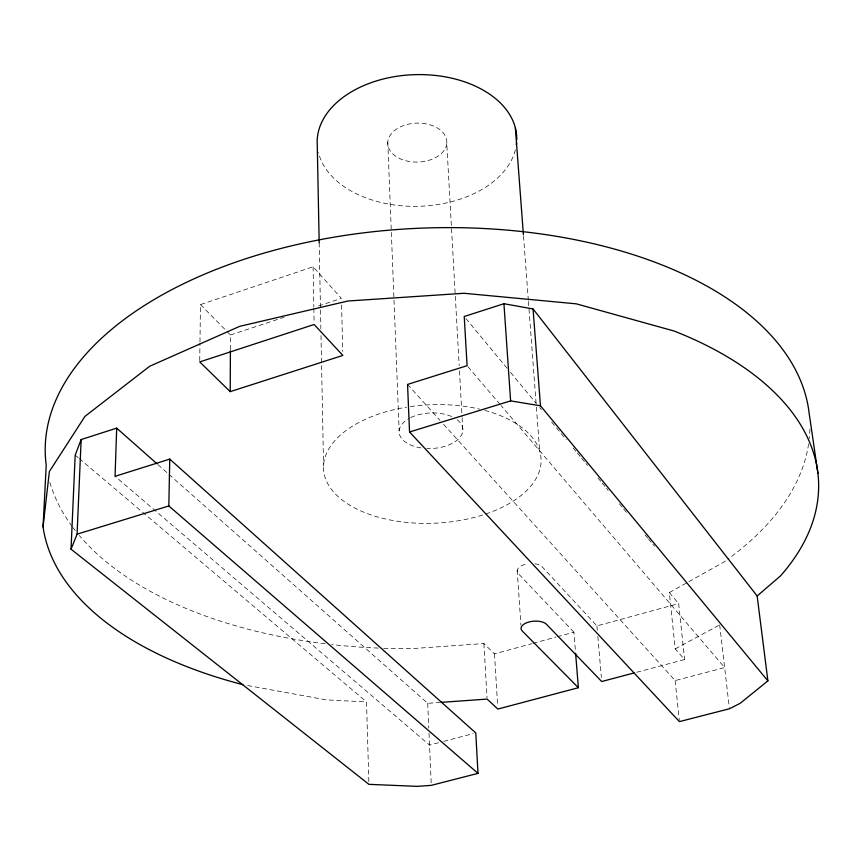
<?xml version="1.0" encoding="UTF-8"?>
<svg xmlns="http://www.w3.org/2000/svg" width="861" height="861" viewBox="0 0 861 861"><rect width="100%" height="100%" fill="white"/><g stroke="black" fill="none" stroke-linecap="round" stroke-linejoin="round"><path stroke-width="0.65" stroke-dasharray="4.3 3.23" d="M230.414 349.469L230.468 334.972L226.723 331.184M199.741 360.598L199.956 343.259M199.978 341.935L200.441 304.611L313.103 266.802L341.419 298.401L315.912 306.807M636.699 672.258L684.624 659.548L675.228 648.882L669.331 592.594L687.713 582.305M688.865 581.659L723.348 562.362A382.607 210.062 -2.5 0 0 726.759 559.93M675.228 648.882L718.537 625.516M230.468 334.972L284.033 317.322M383.619 648.29A382.607 210.062 -2.5 0 0 411.741 648.645L483.882 643.565L494.505 653.865L531.646 643.727M532.927 643.371L555.98 637.075M557.261 636.731L573.91 632.189L575.396 650.701M534.918 563.772A13.152 6.651 -4.1 0 1 542.258 566.893L596.931 625.904L678.64 603.593L684.624 659.548M438.529 742.72L429.531 745.088L115.062 476.316M443.663 741.375L473.206 733.615M443.587 424.312L675.142 680.588L724.65 667.587L501.134 405.617M169.025 474.443L427.713 703.319L439.702 702.468M368.831 781.68L366.528 701.909L326.244 699.875L245.514 685.141M75.187 455.125L78.265 457.729M79.287 458.601L366.528 701.909M157.95 464.649L168.013 473.55M200.441 304.611L225.776 330.226M573.91 632.189L518.354 573.663A13.152 6.651 -4.1 0 1 528.127 563.794M407.544 384.426L439.982 420.319M467.953 366.732L500.252 404.595M669.331 592.594L678.64 603.593M465.941 318.559L507.086 368.239M510.519 372.382L536.231 403.422M539.664 407.565L541.375 409.632M551.664 422.051L566.237 439.648M573.092 447.924L576.526 452.068M577.387 453.101L580.809 457.245M581.67 458.278L585.093 462.422M585.954 463.455L587.665 465.521M597.954 477.941L601.387 482.085M602.237 483.118L605.67 487.251M606.531 488.295L608.243 490.361M619.382 503.814L622.815 507.958M623.676 508.991L627.099 513.134M645.104 534.864L647.676 537.964M648.527 539.008L651.96 543.14M652.821 544.174L654.532 546.251M719.678 624.903L729.289 707.441M675.142 680.588L679.264 720.302M596.931 625.904L597.383 631.199M597.835 636.494L601.376 677.553M523.499 236.032L528.331 300.177M528.428 301.511L536.285 405.735M536.381 407.081L539.707 451.175M517.213 570.326L520.905 625.075M494.505 653.865L497.68 706.44M483.882 643.565L487.035 697.776M446.773 143.432A29.554 19.48 -1.6 0 1 400.828 159.037A29.554 19.48 -1.6 0 1 404.293 125.308A29.554 19.48 -1.6 0 1 446.773 143.432L459.182 365.527M459.483 370.876L462.023 416.369M462.099 417.714L462.841 431.092M427.713 703.319L428.789 728.115M429.015 733.335L431.296 785.361M387.784 142.151L399.149 430.769M341.58 305.031L342.764 351.439M319.183 242.802L320.475 308.668M320.496 310.014L320.873 328.837M321.002 335.553L323.564 465.962M313.103 266.802L313.824 307.043M313.845 308.389L314.104 323.144M484.808 410.406A108.863 59.269 -2.5 0 1 509.701 503.265A108.863 59.269 -2.5 0 1 337.673 496.205A108.863 59.269 -2.5 0 1 406.478 407.199M410.385 406.596A108.863 59.269 -2.5 0 1 479.545 409.093M515.395 149.782A99.833 65.845 -1.6 0 1 416.627 206.339A99.833 65.845 -1.6 0 1 318.419 152.537M809.878 429.133A382.607 210.062 -2.5 0 1 809.297 438.497M808.619 443.835A382.607 210.062 -2.5 0 1 727.889 559.112M378.237 648.085A382.607 210.062 -2.5 0 1 331.668 644.545M325.167 643.78A382.607 210.062 -2.5 0 1 79.341 535.542M75.198 530.462A382.607 210.062 -2.5 0 1 72.83 527.384M72.066 526.351A382.607 210.062 -2.5 0 1 49.658 481.643M457.202 419.781A31.932 17.78 -2.5 0 1 458.256 439.185A31.932 17.78 -2.5 0 1 426.755 448.484M420.997 447.914A31.932 17.78 -2.5 0 1 409.739 418.112M410.805 417.574A31.932 17.78 -2.5 0 1 452.176 416.789"/><path stroke-width="1.29" d="M230.221 391.637L199.73 361.921L314.136 324.489L342.861 355.421L230.221 391.637L230.404 350.782M477.995 773.361L168.821 505.956L169.757 459.117L115.062 476.316L116.687 428.132L81.138 439.562L75.187 455.125L71.032 549.2L368.906 784.339L417.305 786.362L431.296 785.361L477.995 773.361L475.778 732.937L169.757 459.117M71.032 549.2L77.081 534.175L81.138 439.562M242.91 684.667A388.645 205.004 -2.6 0 1 43.05 526.867L46.225 465.144A382.607 210.062 -2.5 0 1 401.312 229.23A382.607 210.062 -2.5 0 1 809.125 413.129L817.95 473.496M43.05 526.867L49.368 471.527L84.959 416.38L149.653 366.269L239.788 326.308L348.005 301.006L464.014 293.278L576.289 303.836L674.152 331.044A388.645 205.004 -2.6 0 1 780.529 575.869L757.153 595.995L767.894 680.879L740.148 703.319L729.45 708.764L679.404 721.626L409.545 431.985L407.544 384.426L467.082 365.699L464.23 316.493L503.933 303.729L533.056 308.948L757.153 595.995M77.081 534.175L168.821 505.956M409.545 431.985L510.616 400.892L540.46 405.789L767.894 680.879M575.611 653.338L578.377 687.713L497.841 709.066L487.111 699.089L441.036 702.372M634.105 672.936L601.721 681.525L546.498 624.311A13.335 6.479 -4.1 0 0 528.858 622.019A13.335 6.479 -4.1 0 0 522.229 630.984L578.377 687.713M116.687 428.132L156.95 463.756M533.056 308.948L540.46 405.789M515.352 127.794L523.402 234.698M503.933 303.729L510.616 400.892M319.183 242.802L317.171 140.634A99.833 65.845 -1.6 0 1 418.683 74.584A99.833 65.845 -1.6 0 1 516.761 139.676M516.632 142.313A99.833 65.845 -1.6 0 1 516.342 144.928"/></g></svg>
